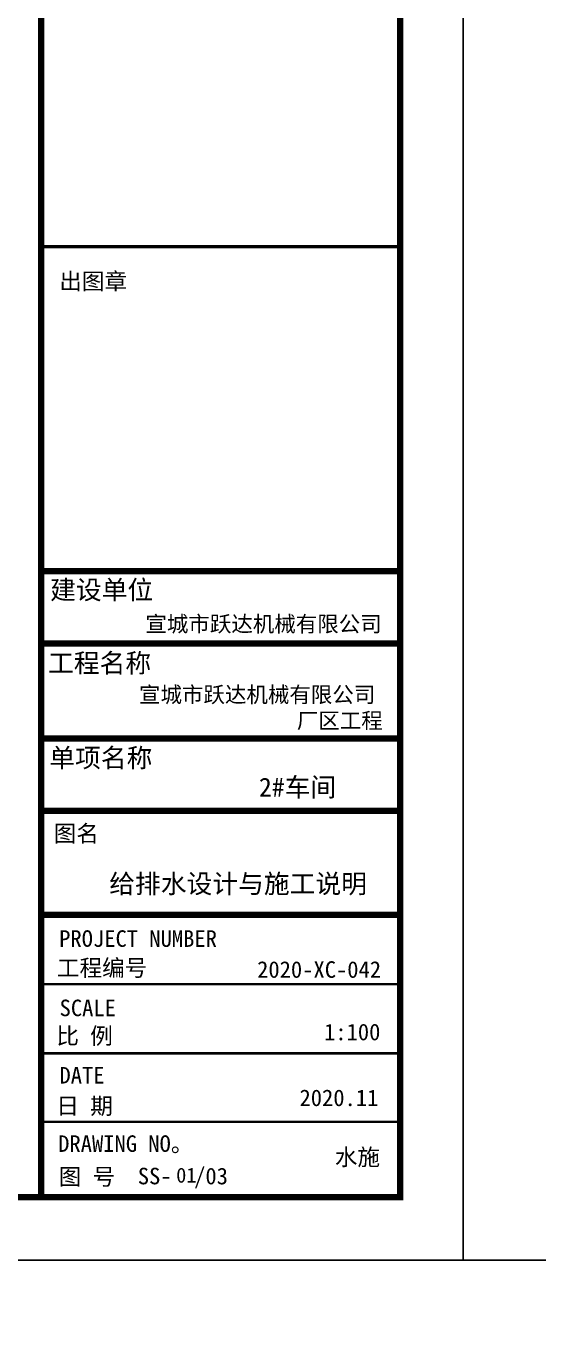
# Model space of a CAD drawing. Extents: x 1680110 to 4798266, y 269661 to 1249705.
# Drawn here: x 2413874 to 2422006, y 640282 to 660817 of the extents above; entities that cross this region are included whole.
import ezdxf

# ---------------------------------------------------------------- set-up
doc = ezdxf.new("R2010")
doc.units = 0
doc.header["$LTSCALE"] = 1000
doc.header["$MEASUREMENT"] = 0
for name, color, linetype in [('PUB_TEXT', 7, 'Continuous'), ('PUB_TITLE', 4, 'Continuous'), ('图框', 4, 'Continuous')]:
    doc.layers.add(name, color=color, linetype=linetype)
doc.styles.add('宋体', font='')
doc.styles.add('黑体', font='simhei.ttf')
doc.styles.get('宋体').set_extended_font_data('NSimSun')

msp = doc.modelspace()

# ---------------------------------------------------------------- linework, layer by layer
for p, q in [((2414118.2, 652166.3), (2419717.1, 652166.3)), ((2414118.2, 651016.4), (2419719, 651016.4)), ((2414118.2, 649512.1), (2419739, 649512.1)), ((2414118.2, 648362.1), (2419739, 648362.1))]:
    msp.add_line(p, q)
at = {"color": 3}
msp.add_lwpolyline([(2361418.2, 641232.4), (2361418.2, 683232.4), (2420818.2, 683232.4), (2420818.2, 641232.4)], close=True, dxfattribs=at)
at = {"const_width": 100}
msp.add_lwpolyline([(2363918.2, 642232.4), (2419818.2, 642232.4), (2419818.2, 682232.4), (2363918.2, 682232.4)], close=True, dxfattribs=at)
at = {"layer": 'PUB_TEXT'}
msp.add_line((2414118.2, 647541.3), (2414118.2, 653548.3), dxfattribs=at)
at = {"layer": 'PUB_TITLE'}
msp.add_lwpolyline([(2361418.2, 557232.4), (2480218.2, 557232.4), (2480218.2, 641232.4), (2361418.2, 641232.4)], close=True, dxfattribs=at)
at = {"layer": '图框', "color": 4}
msp.add_line((2414118.2, 682232.4), (2414118.2, 642232.4), dxfattribs=at)
at = {"layer": '图框', "color": 0}
for p, q in [((2414118.2, 652166.3), (2419796.4, 652166.3)), ((2414118.2, 646712), (2419818.2, 646712))]:
    msp.add_line(p, q, dxfattribs=at)
at = {"layer": '图框', "color": 4}
for points, const_width in [([(2414118.2, 682232.4), (2414118.2, 642232.4)], 98.6), ([(2414118.2, 652166.3), (2419796.4, 652166.3)], 99.6), ([(2414118.2, 651016.4), (2419798.2, 651016.4)], 99.6), ([(2414118.2, 649512.1), (2419818.2, 649512.1)], 99.6), ([(2414118.2, 648362.1), (2419818.2, 648362.1)], 99.6), ([(2414118.2, 646712), (2419818.2, 646712)], 99.6), ([(2414118.2, 645613.2), (2419818.2, 645613.2)], 40.3), ([(2414118.2, 644516.2), (2419818.2, 644516.2)], 40.3), ([(2414118.2, 643427.6), (2419818.2, 643427.6)], 40.3)]:
    msp.add_lwpolyline(points, dxfattribs=dict(at, const_width=const_width))
at = {"layer": '图框', "color": 4, "const_width": 98.6}
msp.add_lwpolyline([(2414118.2, 682232.4), (2419818.2, 682232.4), (2419818.2, 642232.4), (2414118.2, 642232.4)], close=True, dxfattribs=at)
at = {"layer": '图框', "color": 0}
for points, const_width in [([(2414118.2, 657314.8), (2419818.2, 657314.8)], 50), ([(2414118.2, 652166.3), (2419796.4, 652166.3)], 40.3), ([(2414118.2, 646712), (2419818.2, 646712)], 40.3)]:
    msp.add_lwpolyline(points, dxfattribs=dict(at, const_width=const_width))

# ---------------------------------------------------------------- texts
at = {"layer": 'PUB_TEXT'}
for s, height, style, p in [('宣城市跃达机械有限公司', 250, '黑体', (2415771.6, 651203.4)), ('宣城市跃达机械有限公司', 250, '黑体', (2415669.8, 650082)), ('厂区工程', 250, '黑体', (2418175.6, 649670.1)), ('2#车间', 300, '黑体', (2417574.2, 648588.5)), ('给排水设计与施工说明', 300, '宋体', (2415196.9, 647056.6, 0)), ('2020-XC-042', 262.944, '黑体', (2417545, 645713.8)), ('1:100', 262.94, '黑体', (2418607.4, 644722.4)), ('2020.11', 262.94, '黑体', (2418217.7, 643678.1)), ('水施', 262.94, '黑体', (2418779.6, 642737.4)), ('SS-  /03', 262.94, '黑体', (2415650.8, 642436.6)), ('01', 236.65, '黑体', (2416260.3, 642463.7))]:
    msp.add_text(s, height=height, dxfattribs=dict(at, style=style)).set_placement(p)
at = {"layer": '图框', "color": 4, "style": '黑体'}
for s, height, p in [('出图章', 262.94, (2414404.1, 656634.3)), ('建设单位', 300, (2414259.3, 651719.9)), ('工程名称', 300, (2414226.1, 650558)), ('单项名称', 300, (2414246.1, 649053.7)), ('图名', 262.94, (2414315.3, 647871.6)), ('工程编号', 262.94, (2414366.8, 645740.2)), ('SCALE', 262.94, (2414408.7, 645104.7)), ('比 例', 262.94, (2414358, 644661.7)), ('DATE', 262.94, (2414407.3, 644036.1)), ('日 期', 262.94, (2414358, 643548.9)), ('DRAWING NO。', 262.944, (2414386.6, 642951.4)), ('图 号', 262.94, (2414395.3, 642426.3))]:
    msp.add_text(s, height=height, dxfattribs=at).set_placement(p)
at = {"layer": '图框', "color": 0, "style": '黑体'}
msp.add_text('PROJECT NUMBER', height=262.944, dxfattribs=at).set_placement((2414402.3, 646205))

doc.saveas('drawing.dxf')
